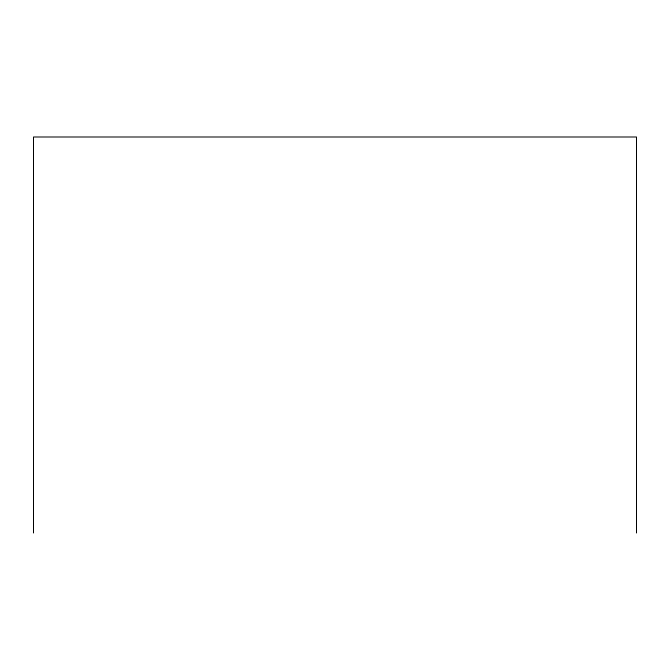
<?xml version="1.0" encoding="UTF-8"?>
<svg xmlns="http://www.w3.org/2000/svg" width="670" height="670" viewBox="0 0 670 670"><rect width="100%" height="100%" fill="white"/><g stroke="black" fill="none" stroke-linecap="round" stroke-linejoin="round"><path stroke-width="1" d="M636.5 533.002L636.5 136.998L33.5 136.998L33.5 533.002"/></g></svg>
